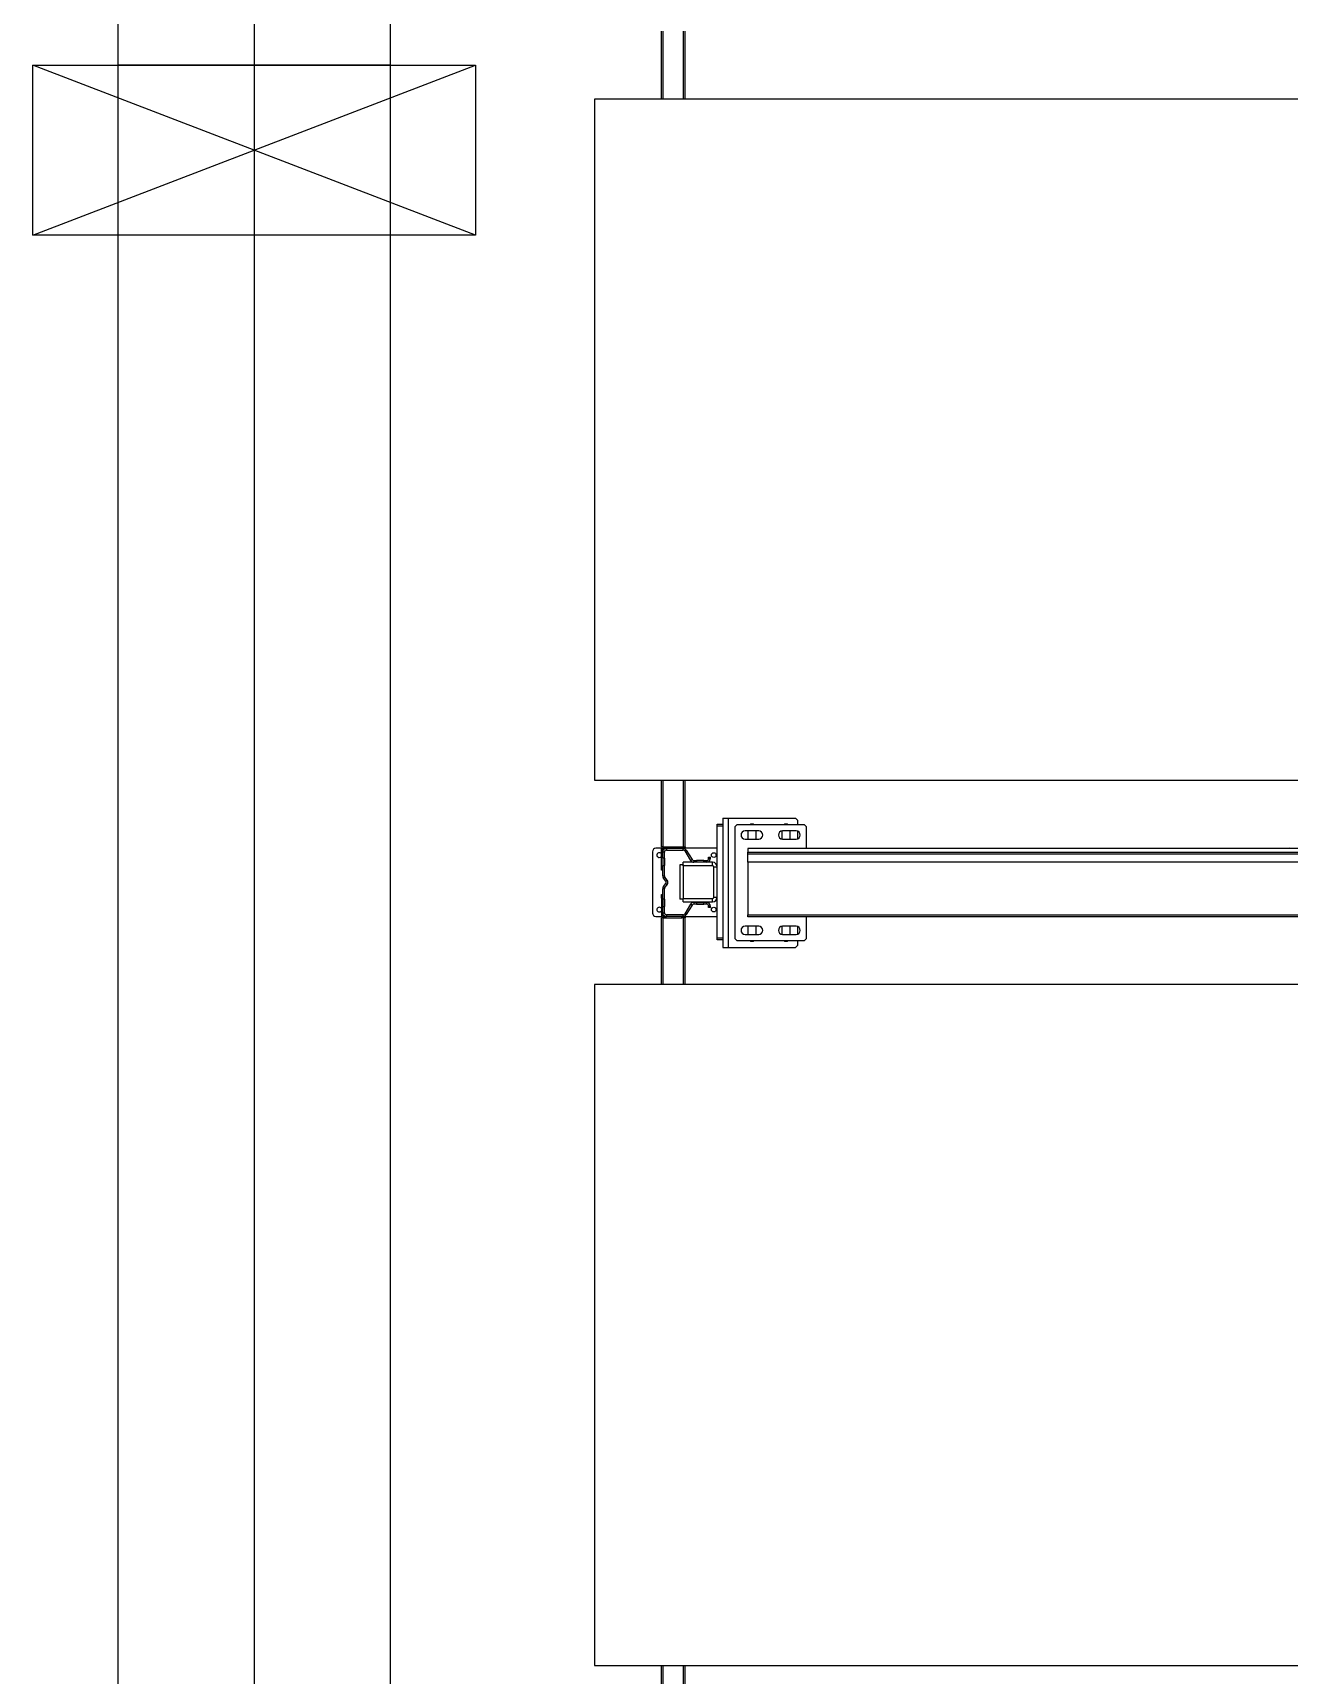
# Model space of a CAD drawing. Header units: millimetres. Extents: x 6622 to 532820, y 3370 to 359312.
# Drawn here: x 456625 to 458470, y 302526 to 304937 of the extents above; entities that cross this region are included whole.
import ezdxf

# ---------------------------------------------------------------- set-up
doc = ezdxf.new("R2010")
doc.units = ezdxf.units.MM

# ---------------------------------------------------------------- blocks, each defined once
blk = doc.blocks.new('A$C6F3A12F4')
at = {"color": 2, "linetype": 'Continuous', "lineweight": 25}
for p, q in [((10885.7, 3475), (10885.7, 225)), ((10891.1, 225), (10891.1, 3475)), ((10893.7, 3475), (10893.7, 225)), ((10905.7, 3475), (10905.7, 225)), ((10983.1, 225), (10983.1, 3475)), ((10985.7, 3475), (10985.7, 225)), ((10785.2, 0), (10785.2, 1077.9)), ((11085.2, 1077.9), (11085.2, 0)), ((9785.2, 1041), (9785.2, 0)), ((12085.2, 0), (12085.2, 1041)), ((10843.7, 298.1), (10840.7, 295.1)), ((10840.7, 196.1), (10840.7, 295.1)), ((10843.7, 298.1), (10850.7, 298.1)), ((10853.7, 311), (10850.7, 308)), ((10850.7, 308), (10850.7, 209)), ((10885.7, 311), (10853.7, 311)), ((10859.7, 296), (10859.7, 276)), ((10860.1, 298.1), (10871.3, 298.1)), ((10871.7, 276), (10871.7, 296)), ((11017.7, 311), (10985.7, 311)), ((10999.7, 296), (10999.7, 276)), ((11000.1, 298.1), (11011.3, 298.1)), ((11011.7, 276), (11011.7, 296)), ((11020.7, 308), (11017.7, 311)), ((11020.7, 209), (11020.7, 308)), ((11020.7, 298.1), (11027.7, 298.1)), ((11030.7, 295.1), (11027.7, 298.1)), ((11030.7, 196.1), (11030.7, 295.1)), ((10871.7, 287.1), (10859.7, 287.1)), ((10859.8, 275.1), (10871.6, 275.1)), ((11011.7, 287.1), (10999.7, 287.1)), ((10999.8, 275.1), (11011.6, 275.1)), ((10859.7, 241), (10859.7, 221)), ((10871.7, 237.1), (10859.7, 237.1)), ((10859.7, 225.1), (10871.7, 225.1)), ((10871.7, 221), (10871.7, 241)), ((10885.7, 225), (10891.1, 225)), ((10893.7, 225), (10891.1, 225)), ((10905.7, 225), (10893.7, 225)), ((10905.7, 225), (10983.1, 225)), ((10985.7, 225), (10983.1, 225)), ((10999.7, 241), (10999.7, 221)), ((11011.7, 237.1), (10999.7, 237.1)), ((10999.7, 225.1), (11011.7, 225.1)), ((11011.7, 221), (11011.7, 241)), ((10840.7, 196.1), (11030.7, 196.1)), ((10840.7, 188.1), (10840.7, 196.1)), ((10850.7, 209), (10853.7, 206)), ((10853.7, 206), (11017.7, 206)), ((11017.7, 206), (11020.7, 209)), ((11030.7, 188.1), (11030.7, 196.1)), ((10840.7, 188.1), (11030.7, 188.1)), ((10849.7, 180.1), (10849.7, 188.1)), ((10852.7, 180.1), (10849.7, 180.1)), ((10852.7, 188.1), (10852.7, 180.1)), ((11016.7, 180.1), (10852.7, 180.1)), ((10885.2, 180), (10885.2, 133)), ((10898.2, 167.5), (10898.2, 170)), ((10900.2, 170), (10898.2, 170)), ((10900.2, 167.5), (10900.2, 170)), ((10910.7, 173.1), (10905.7, 173.1)), ((10905.7, 173.1), (10905.7, 130.1)), ((10910.7, 173.1), (10910.7, 130.1)), ((10912.7, 180.1), (10912.7, 175.1)), ((10956.7, 175.1), (10912.7, 175.1)), ((10956.7, 175.1), (10956.7, 180.1)), ((10958.7, 130.1), (10958.7, 173.1)), ((10963.7, 173.1), (10958.7, 173.1)), ((10963.7, 130.1), (10963.7, 173.1)), ((10970.2, 170), (10970.2, 167.5)), ((10972.2, 170), (10970.2, 170)), ((10972.2, 170), (10972.2, 167.5)), ((10985.2, 133), (10985.2, 180)), ((11016.7, 180.1), (11016.7, 188.1)), ((11019.7, 180.1), (11016.7, 180.1)), ((11019.7, 188.1), (11019.7, 180.1)), ((10900.2, 167.5), (10898.2, 167.5)), ((10903.2, 160.5), (10903.2, 164.5)), ((10905.7, 164.5), (10903.2, 164.5)), ((10905.7, 160.5), (10903.2, 160.5)), ((10903.2, 160.5), (10903.2, 149.7)), ((10903.2, 145.7), (10903.2, 149.7)), ((10903.2, 149.7), (10905.7, 149.7)), ((10903.2, 145.7), (10905.7, 145.7)), ((10967.2, 164.5), (10964.7, 164.5)), ((10964.7, 164.5), (10964.7, 160.5)), ((10967.2, 160.5), (10964.7, 160.5)), ((10964.7, 149.7), (10964.7, 160.5)), ((10964.7, 149.7), (10967.2, 149.7)), ((10964.7, 149.7), (10964.7, 145.7)), ((10964.7, 145.7), (10967.2, 145.7)), ((10967.2, 164.5), (10967.2, 160.5)), ((10967.2, 149.7), (10967.2, 160.5)), ((10967.2, 149.7), (10967.2, 145.7)), ((10972.2, 167.5), (10970.2, 167.5)), ((9785.2, 133), (9685.2, 133)), ((9785.2, 130.5), (9685.2, 130.5)), ((10883.2, 133), (10785.2, 133)), ((10883.2, 130.5), (10785.2, 130.5)), ((10883.2, 133), (10885.2, 133)), ((10883.2, 128), (10883.2, 133)), ((10883.2, 101), (10883.2, 128)), ((10885.2, 128), (10883.2, 128)), ((10885.2, 133), (10885.2, 129.9)), ((10887.7, 129.9), (10885.2, 129.9)), ((10885.2, 105.5), (10885.2, 129.9)), ((10887.7, 105.5), (10887.7, 129.9)), ((10887.8, 134.6), (10901.8, 143.1)), ((10887.8, 134.6), (10889.1, 132.5)), ((10889.1, 132.5), (10903.1, 141)), ((10903.1, 141), (10901.8, 143.1)), ((10910.7, 130.1), (10905.7, 130.1)), ((10909.7, 130.1), (10909.7, 125.1)), ((10909.7, 130.1), (10959.7, 130.1)), ((10909.7, 125.1), (10959.7, 125.1)), ((10963.7, 130.1), (10958.7, 130.1)), ((10959.7, 130.1), (10959.7, 125.1)), ((10968.6, 143.1), (10967.3, 141)), ((10967.3, 141), (10981.3, 132.5)), ((10968.6, 143.1), (10982.6, 134.6)), ((10981.3, 132.5), (10982.6, 134.6)), ((10985.2, 129.9), (10982.7, 129.9)), ((10982.7, 129.9), (10982.7, 105.5)), ((10985.2, 129.9), (10985.2, 133)), ((10985.2, 133), (10987.2, 133)), ((10985.2, 129.9), (10985.2, 105.5)), ((10987.2, 128), (10985.2, 128)), ((10987.2, 133), (10987.2, 128)), ((11085.2, 133), (10987.2, 133)), ((11085.2, 130.5), (10987.2, 130.5)), ((10987.2, 101), (10987.2, 128)), ((12185.2, 133), (12085.2, 133)), ((12185.2, 130.5), (12085.2, 130.5)), ((9785.2, 100.5), (9685.2, 100.5)), ((9785.2, 98), (9685.2, 98)), ((10883.2, 100.5), (10785.2, 100.5)), ((10883.2, 98), (10785.2, 98)), ((10883.2, 101), (10885.2, 101)), ((10883.2, 101), (10883.2, 100.5)), ((10883.2, 100.5), (10883.2, 98)), ((10885.2, 101), (10885.2, 105.5)), ((10885.2, 105.5), (10887.7, 105.5)), ((10885.2, 98.2), (10885.2, 90)), ((10886.2, 100), (10886.2, 98)), ((10890.7, 100), (10886.2, 100)), ((10912.2, 98), (10886.2, 98)), ((10890.7, 102.5), (10890.7, 100)), ((10899.8, 102.5), (10890.7, 102.5)), ((10899.8, 100), (10890.7, 100)), ((10899.8, 102.5), (10899.8, 100)), ((10899.8, 102.5), (10910.6, 102.5)), ((10899.8, 100), (10910.6, 100)), ((10910.6, 100), (10910.6, 102.5)), ((10925.8, 102.5), (10910.6, 102.5)), ((10925.8, 100), (10910.6, 100)), ((10912.2, 98), (10912.2, 100)), ((10917.2, 98), (10912.2, 98)), ((10917.2, 100), (10917.2, 98)), ((10925.8, 100), (10925.8, 102.5)), ((10931.8, 106.5), (10927.6, 103.2)), ((10927.6, 103.2), (10929.2, 101.2)), ((10933.3, 104.5), (10929.2, 101.2)), ((10933.3, 104.5), (10931.8, 106.5)), ((10938.6, 106.5), (10937.1, 104.5)), ((10941.2, 101.2), (10937.1, 104.5)), ((10942.8, 103.2), (10938.6, 106.5)), ((10941.2, 101.2), (10942.8, 103.2)), ((10944.6, 102.5), (10944.6, 100)), ((10959.8, 102.5), (10944.6, 102.5)), ((10959.8, 100), (10944.6, 100)), ((10953.2, 98), (10953.2, 100)), ((10958.2, 98), (10953.2, 98)), ((10958.2, 100), (10958.2, 98)), ((10958.2, 98), (10984.2, 98)), ((10959.8, 102.5), (10959.8, 100)), ((10959.8, 102.5), (10970.6, 102.5)), ((10959.8, 100), (10970.6, 100)), ((10970.6, 100), (10970.6, 102.5)), ((10979.7, 102.5), (10970.6, 102.5)), ((10979.7, 100), (10970.6, 100)), ((10979.7, 100), (10979.7, 102.5)), ((10979.7, 100), (10984.2, 100)), ((10982.7, 105.5), (10985.2, 105.5)), ((10984.2, 98), (10984.2, 100)), ((10985.2, 101), (10985.2, 105.5)), ((10985.2, 101), (10987.2, 101)), ((10985.2, 90), (10985.2, 98.2)), ((10987.2, 101), (10987.2, 100.5)), ((10987.2, 100.5), (10987.2, 98)), ((11085.2, 100.5), (10987.2, 100.5)), ((11085.2, 98), (10987.2, 98)), ((12185.2, 100.5), (12085.2, 100.5)), ((12185.2, 98), (12085.2, 98)), ((10890.2, 85), (10980.2, 85)), ((9785.2, 0), (10785.2, 0)), ((11085.2, 0), (12085.2, 0))]:
    blk.add_line(p, q, dxfattribs=at)
for centre in [(10895.2, 175), (10975.2, 175)]:
    blk.add_circle(centre, 3.5, dxfattribs=at)
for centre, radius, start, end in [((10890.2, 1020), 5, 180, 205.8419), ((10865.7, 296), 6, 0, 180), ((11005.7, 296), 6, 0, 180), ((10855.7, 281.1), 6, 146.4427, 213.5573), ((10865.7, 276), 6, 180, 0), ((11005.7, 276), 6, 180, 0), ((11015.7, 281.1), 6, 326.4427, 33.5573), ((10865.7, 241), 6, 0, 180), ((11005.7, 241), 6, 0, 180), ((10855.7, 231.1), 6, 146.4427, 213.5573), ((10865.7, 221), 6, 180, 0), ((11005.7, 221), 6, 180, 0), ((11015.7, 231.1), 6, 326.4427, 33.5573), ((10900.2, 164.5), 5.5, 0, 90), ((10912.7, 173.1), 7, 90, 180), ((10912.7, 173.1), 2, 90, 180), ((10956.7, 173.1), 7, 0, 90), ((10956.7, 173.1), 2, 0, 90), ((10970.2, 164.5), 5.5, 90, 180), ((10900.2, 164.5), 3, 0, 90), ((10900.2, 145.7), 3, 301.4296, 0), ((10900.2, 145.7), 5.5, 301.4296, 0), ((10970.2, 145.7), 5.5, 180, 238.5704), ((10970.2, 164.5), 3, 90, 180), ((10970.2, 145.7), 3, 180, 238.5704), ((10890.7, 129.9), 5.5, 121.4296, 180), ((10890.7, 129.9), 3, 121.4296, 180), ((10979.7, 129.9), 3, 0, 58.5704), ((10979.7, 129.9), 5.5, 0, 58.5704), ((10886.2, 101), 3, 180, 270), ((10890.7, 105.5), 5.5, 180, 270), ((10886.2, 101), 1, 180, 270), ((10890.7, 105.5), 3, 180, 270), ((10895.2, 95), 3.5, 121.0027, 0), ((10895.2, 95), 3.5, 0, 58.9973), ((10925.8, 105.5), 3, 270, 308.6598), ((10925.8, 105.5), 5.5, 270, 308.6598), ((10935.2, 102.2), 5.5, 51.3402, 128.6598), ((10935.2, 102.2), 3, 51.3402, 128.6598), ((10944.6, 105.5), 5.5, 231.3402, 270), ((10944.6, 105.5), 3, 231.3402, 270), ((10975.2, 95), 3.5, 121.0027, 0), ((10975.2, 95), 3.5, 0, 58.9973), ((10979.7, 105.5), 3, 270, 0), ((10979.7, 105.5), 5.5, 270, 0), ((10984.2, 101), 1, 270, 0), ((10984.2, 101), 3, 270, 0), ((10890.2, 90), 5, 180, 270), ((10980.2, 90), 5, 270, 0)]:
    blk.add_arc(centre, radius, start, end, dxfattribs=at)

msp = doc.modelspace()

# ---------------------------------------------------------------- linework, layer by layer
at = {"color": 4}
for p, q in [((456750, 329040), (456750, 259040)), ((456950, 329040), (456950, 259040)), ((457150, 329040), (457150, 259040)), ((457150, 304890), (456750, 304890))]:
    msp.add_line(p, q, dxfattribs=at)
at = {"color": 0}
for p, q in [((457275, 304640), (456625, 304890)), ((456625, 304640), (457275, 304890))]:
    msp.add_line(p, q, dxfattribs=at)
msp.add_lwpolyline([(456625, 304890), (457275, 304890), (457275, 304640), (456625, 304640)], close=True, dxfattribs=at)

# ---------------------------------------------------------------- block references
at = {"color": 0, "rotation": 270}
msp.add_blockref('A$C6F3A12F4', (457450, 314625.198), dxfattribs=at)

doc.saveas('drawing.dxf')
